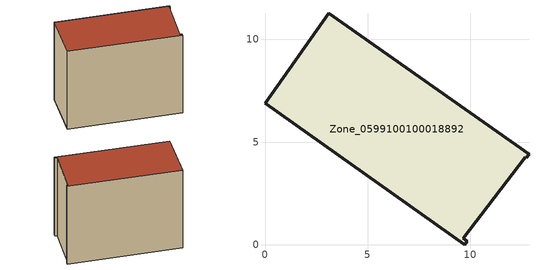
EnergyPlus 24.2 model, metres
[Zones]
Zone_0599100100018892
 floor ground (C_G): 12.74,4.23 12.68,4.27 9.67,0.3 9.86,0.17 9.74,0 0,6.88 3.1,11.28 12.87,4.4 z4.06
 wall outside (C_F): 12.74,4.23 12.87,4.4 3.1,11.28 0,6.88 9.74,0 9.86,0.17 9.67,0.3 12.68,4.27 12.74,4.23 z4.06:13.46
 roof outside (C_R): 12.68,4.27 12.74,4.23 12.87,4.4 3.1,11.28 0,6.88 9.74,0 9.86,0.17 9.67,0.3 z13.46
[BUILDING]
Pand.0599100100018892: North Axis=0; Terrain=City; Loads Convergence Tolerance Value=0.04; Temperature Convergence Tolerance Value=0.4; Solar Distribution=FullExterior; Maximum Number of Warmup Days=25; Minimum Number of Warmup Days=1
[Site:Location]
Rotterdam.The.Hague.AP_ZH_NLD Design_Conditions: Latitude=51.96; Longitude=4.45; Time Zone=1; Elevation=-4.5
[SITE:GROUNDTEMPERATURE:BUILDINGSURFACE]
18, 18, 18, 18, 18, 18, 18, 18, 18, 18, 18, 18
[MATERIAL] Thermal Absorptance=0.9; Solar Absorptance=0.7; Visible Absorptance=0.7
Name | Roughness | Thickness | Conductivity | Density | Specific Heat
G.TI.2015-2018 | MediumSmooth | 0.15 | 0.0428571 | 540 | 1210
F.TI.2015-2018 | Rough | 0.3 | 0.0666667 | 1920 | 840
R.TI.2015-2018 | MediumRough | 0.2 | 0.0333333 | 1500 | 1000
[CONSTRUCTION]
C_G: G.TI.2015-2018
C_F: F.TI.2015-2018
C_R: R.TI.2015-2018
[ZONE]
Zone_0599100100018892: Type=1; Multiplier=1; Ceiling Height=Autocalculate; Volume=Autocalculate; Floor Area=autocalculate; Part of Total Floor Area=Yes
[ZONEINFILTRATION:DESIGNFLOWRATE]
Infil_Zone_0599100100018892: Zone or ZoneList or Space or SpaceList=Zone_0599100100018892; Schedule=AlwaysOn; Design Flow Rate Calculation Method=Flow/Area; Flow Rate per Floor Area=0.0015; Constant Term Coefficient=1; Temperature Term Coefficient=0; Velocity Term Coefficient=0; Velocity Squared Term Coefficient=0
[HVACTEMPLATE:ZONE:IDEALLOADSAIRSYSTEM]
Zone_0599100100018892: Maximum Heating Supply Air Temperature=50; Minimum Cooling Supply Air Temperature=13; Maximum Heating Supply Air Humidity Ratio=0.0156; Minimum Cooling Supply Air Humidity Ratio=0.0077; Heating Limit=NoLimit; Cooling Limit=NoLimit; Dehumidification Control Type=ConstantSensibleHeatRatio; Cooling Sensible Heat Ratio=0.7; Dehumidification Setpoint=60; Humidification Control Type=None; Humidification Setpoint=30; Outdoor Air Method=None; Outdoor Air Flow Rate per Person=0.00944; Outdoor Air Flow Rate per Zone Floor Area=0; Outdoor Air Flow Rate per Zone=0; Demand Controlled Ventilation Type=None; Outdoor Air Economizer Type=NoEconomizer; Heat Recovery Type=None; Sensible Heat Recovery Effectiveness=0.7; Latent Heat Recovery Effectiveness=0.65
[ZONECONTROL:THERMOSTAT]
ThermostatControl_Zone_0599100100018892: Zone or ZoneList=Zone_0599100100018892; Control Type Schedule=DualSetpointControlType; Control 1=Thermostat_Zone_0599100100018892; Temperature Difference Between Cutout And Setpoint=0
[THERMOSTATSETPOINT:DUALSETPOINT]
Thermostat_Zone_0599100100018892: Heating Setpoint Temperature Schedule=HeatingSetpoint_Zone_0599100100018892; Cooling Setpoint Temperature Schedule=CoolingSetpoint_Zone_0599100100018892
[SCHEDULE:COMPACT]
HeatingSetpoint_Zone_0599100100018892: Through: 12/31, For: AllDays, Until: 24:00, 21
CoolingSetpoint_Zone_0599100100018892: Through: 12/31, For: AllDays, Until: 24:00, 24
DualSetpointControlType: Through: 12/31, For: AllDays, Until: 24:00, 4
AlwaysOn: Through: 12/31, For: AllDays, Until: 24:00, 1
